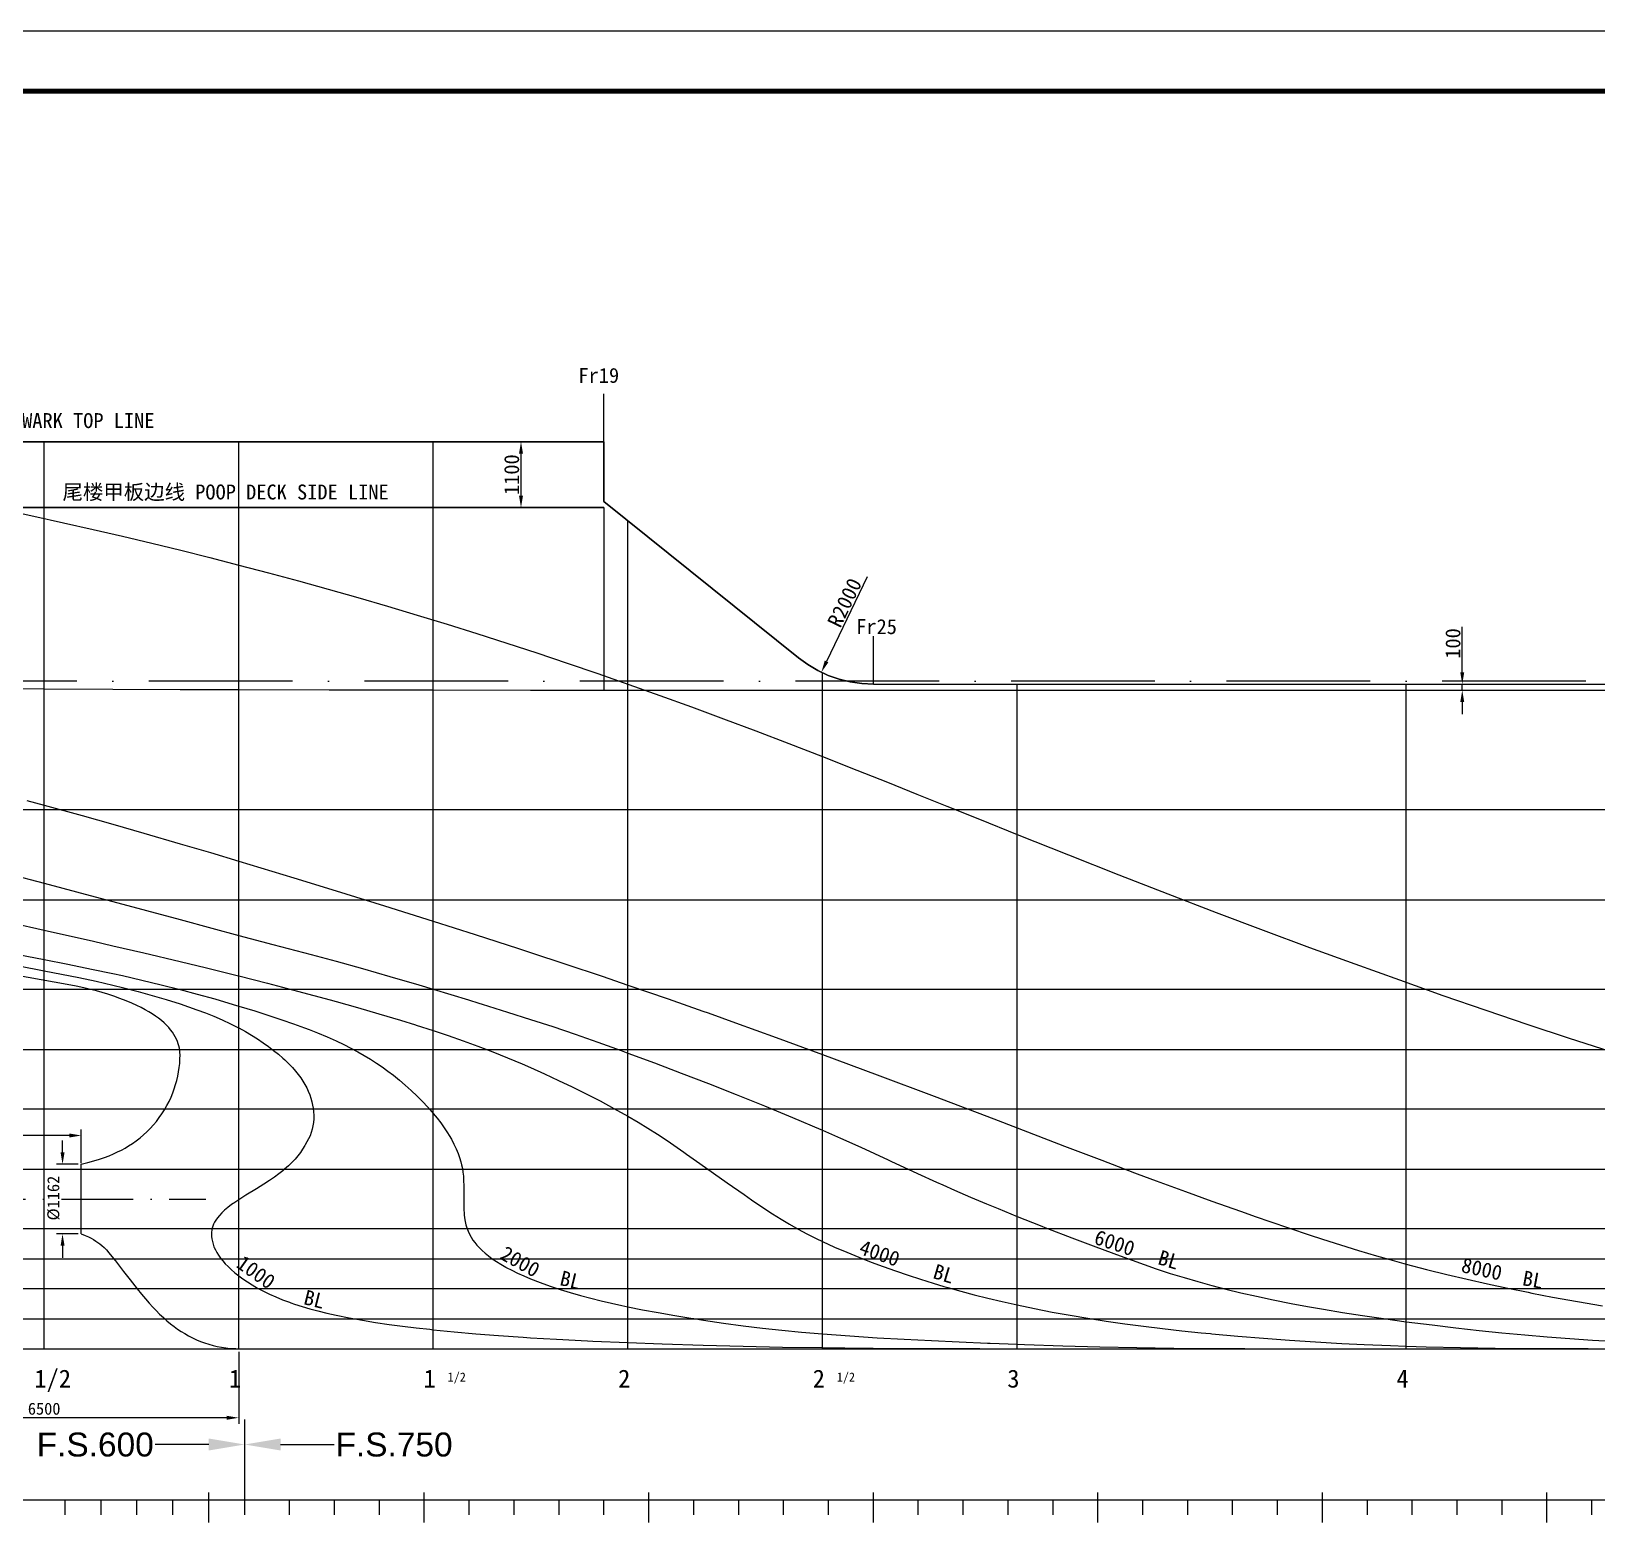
# Model space of a CAD drawing. Header units: millimetres. Extents: x -75152 to 353425, y 12138 to 222005.
# Drawn here: x 242452 to 268597, y 73211 to 98138 of the extents above; entities that cross this region are included whole.
import ezdxf
from ezdxf.enums import TextEntityAlignment as Align

# ---------------------------------------------------------------- set-up
doc = ezdxf.new("R2010")
doc.units = ezdxf.units.MM
doc.linetypes.add('ACAD_ISO10W100', pattern=[18, 12, -3, 0, -3])
for name, color, linetype in [('11', 7, 'Continuous'), ('11TEXTE', 4, 'Continuous'), ('13DIMENSION', 9, 'Continuous'), ('DIMENSION', 221, 'Continuous'), ('WATER LINE', 62, 'Continuous')]:
    doc.layers.add(name, color=color, linetype=linetype)
doc.styles.add('SWISS721LIGHTBT', font='swissl.ttf')
doc.dimstyles.new('ISO-25', dxfattribs={"dimtxt": 250, "dimasz": 200, "dimexe": 50, "dimexo": 30, "dimgap": 30, "dimtad": 1, "dimdec": 3, "dimdsep": 46, "dimtxsty": 'Standard', "dimcen": 2.5, "dimadec": 0, "dimazin": 0, "dimtfac": 1, "dimtdec": 3, "dimtmove": 0, "dimatfit": 3, "dimfxl": 1, "dimarcsym": 0})
doc.dimstyles.get("Standard").update_dxf_attribs({"dimtxt": 200, "dimasz": 200, "dimexe": 100, "dimexo": 50, "dimgap": 50, "dimtad": 1, "dimdec": 0, "dimzin": 0, "dimdsep": 46, "dimtxsty": 'Standard', "dimcen": 1, "dimadec": 0, "dimazin": 0, "dimtfac": 1, "dimtdec": 0, "dimtofl": 0, "dimtmove": 0, "dimatfit": 3, "dimfxl": 1, "dimtolj": 1, "dimtzin": 0, "dimarcsym": 0})

# ---------------------------------------------------------------- blocks, each defined once
blk = doc.blocks.new('FRAMENUMBER')
for p, q in [((6000, -500), (6000, 0)), ((9600, -500), (9600, 0)), ((13350, -500), (13350, 0)), ((17100, -500), (17100, 0)), ((20850, -500), (20850, 0)), ((24600, -500), (24600, 0)), ((28350, -500), (28350, 0)), ((3600, -375), (3600, -125)), ((4200, -375), (4200, -125)), ((4800, -375), (4800, -125)), ((5400, -375), (5400, -125)), ((6600, -375), (6600, -125)), ((7350, -375), (7350, -125)), ((8100, -375), (8100, -125)), ((8850, -375), (8850, -125)), ((10350, -375), (10350, -125)), ((11100, -375), (11100, -125)), ((11850, -375), (11850, -125)), ((12600, -375), (12600, -125)), ((14100, -375), (14100, -125)), ((14850, -375), (14850, -125)), ((15600, -375), (15600, -125)), ((16350, -375), (16350, -125)), ((17850, -375), (17850, -125)), ((18600, -375), (18600, -125)), ((19350, -375), (19350, -125)), ((20100, -375), (20100, -125)), ((21600, -375), (21600, -125)), ((22350, -375), (22350, -125)), ((23100, -375), (23100, -125)), ((23850, -375), (23850, -125)), ((25350, -375), (25350, -125)), ((26100, -375), (26100, -125)), ((26850, -375), (26850, -125)), ((27600, -375), (27600, -125)), ((29100, -375), (29100, -125))]:
    blk.add_line(p, q)
blk = doc.blocks.new('*D3')
at = {"layer": 'DEFPOINTS', "color": 0, "transparency": 16777216}
for p in [(243287, 79214), (242974, 78052), (243287, 78052)]:
    blk.add_point(p, dxfattribs=at)
at = {"layer": 'DIMENSION', "color": 0, "lineweight": -2, "transparency": 16777216}
for p, q in [((242974, 79414), (242974, 79614)), ((243237, 79214), (242874, 79214)), ((243237, 78052), (242874, 78052)), ((242974, 77852), (242974, 77652))]:
    blk.add_line(p, q, dxfattribs=at)
at = {"layer": 'DIMENSION', "color": 0, "transparency": 16777216}
for points in [[(242941, 79414), (243008, 79414), (242974, 79214)], [(242941, 77852), (243008, 77852), (242974, 78052)]]:
    blk.add_solid(points, dxfattribs=at)
at = {"layer": 'DIMENSION', "color": 0, "transparency": 16777216, "insert": (242824, 78649), "char_height": 200, "attachment_point": 5, "rotation": 90}
blk.add_mtext('\\A1;%%c1162', dxfattribs=at)
blk = doc.blocks.new('*D22')
at = {"layer": 'DEFPOINTS', "color": 0, "transparency": 16777216}
for p in [(239417, 79695), (239417, 79183), (243287, 79183)]:
    blk.add_point(p, dxfattribs=at)
at = {"layer": 'DIMENSION', "color": 0, "lineweight": -2, "transparency": 16777216}
for p, q in [((239417, 79233), (239417, 79795)), ((243287, 79233), (243287, 79795)), ((243087, 79695), (239617, 79695))]:
    blk.add_line(p, q, dxfattribs=at)
at = {"layer": 'DIMENSION', "color": 0, "transparency": 16777216}
for points in [[(239617, 79728), (239617, 79661), (239417, 79695)], [(243087, 79728), (243087, 79661), (243287, 79695)]]:
    blk.add_solid(points, dxfattribs=at)
at = {"layer": 'DIMENSION', "color": 0, "transparency": 16777216, "insert": (241352, 79845), "char_height": 200, "attachment_point": 5}
blk.add_mtext('\\A1;3870', dxfattribs=at)
blk = doc.blocks.new('*D23')
at = {"layer": 'DEFPOINTS', "color": 0, "transparency": 16777216}
for p in [(250631, 91283), (250631, 90183), (250631, 90183)]:
    blk.add_point(p, dxfattribs=at)
at = {"layer": 'DIMENSION', "color": 0, "lineweight": -2, "transparency": 16777216}
for p, q in [((250601, 91283), (250581, 91283)), ((250631, 91083), (250631, 90383)), ((250601, 90183), (250581, 90183))]:
    blk.add_line(p, q, dxfattribs=at)
at = {"layer": 'DIMENSION', "color": 0, "transparency": 16777216}
for points in [[(250598, 91083), (250665, 91083), (250631, 91283)], [(250598, 90383), (250665, 90383), (250631, 90183)]]:
    blk.add_solid(points, dxfattribs=at)
at = {"layer": 'DIMENSION', "color": 0, "transparency": 16777216, "insert": (250476, 90733), "char_height": 250, "attachment_point": 5, "rotation": 90}
blk.add_mtext('1100', dxfattribs=at)
blk = doc.blocks.new('*D24')
at = {"layer": 'DEFPOINTS', "color": 0, "transparency": 16777216}
for p in [(266283, 87233), (266283, 87133), (266352, 87133)]:
    blk.add_point(p, dxfattribs=at)
at = {"layer": 'DIMENSION', "color": 0, "lineweight": -2, "transparency": 16777216}
for p, q in [((266352, 87433), (266352, 88193)), ((266313, 87233), (266402, 87233)), ((266313, 87133), (266402, 87133)), ((266352, 87133), (266352, 87233)), ((266352, 86933), (266352, 86733))]:
    blk.add_line(p, q, dxfattribs=at)
at = {"layer": 'DIMENSION', "color": 0, "transparency": 16777216}
for points in [[(266318, 87433), (266385, 87433), (266352, 87233)], [(266318, 86933), (266385, 86933), (266352, 87133)]]:
    blk.add_solid(points, dxfattribs=at)
at = {"layer": 'DIMENSION', "color": 0, "transparency": 16777216, "insert": (266197, 87913), "char_height": 250, "attachment_point": 5, "rotation": 90}
blk.add_mtext('100', dxfattribs=at)
blk = doc.blocks.new('*D26')
at = {"color": 0, "transparency": 16777216}
blk.add_line((256415, 89024), (255735, 87612), dxfattribs=at)
blk.add_solid([(255704, 87627), (255765, 87598), (255648, 87432)], dxfattribs=at)
at = {"layer": 'DEFPOINTS', "color": 0, "transparency": 16777216}
for p in [(256517, 89233), (255648, 87432)]:
    blk.add_point(p, dxfattribs=at)
at = {"color": 0, "transparency": 16777216, "insert": (256037, 88595), "char_height": 250, "attachment_point": 5, "rotation": 64.2482}
blk.add_mtext('R2000', dxfattribs=at)
blk = doc.blocks.new('*D32')
at = {"layer": 'DEFPOINTS', "color": 0, "transparency": 16777216}
for p in [(239417, 76133), (245917, 76133), (239417, 74980)]:
    blk.add_point(p, dxfattribs=at)
at = {"layer": 'DIMENSION', "color": 0, "lineweight": -2, "transparency": 16777216}
for p, q in [((239417, 76083), (239417, 74880)), ((245917, 76083), (245917, 74880)), ((245717, 74980), (239617, 74980))]:
    blk.add_line(p, q, dxfattribs=at)
at = {"layer": 'DIMENSION', "color": 0, "transparency": 16777216}
for points in [[(239617, 75013), (239617, 74947), (239417, 74980)], [(245717, 75013), (245717, 74947), (245917, 74980)]]:
    blk.add_solid(points, dxfattribs=at)
at = {"layer": 'DIMENSION', "color": 0, "transparency": 16777216, "insert": (242667, 75130), "char_height": 200, "attachment_point": 5}
blk.add_mtext('\\A1;6500', dxfattribs=at)

msp = doc.modelspace()

# ---------------------------------------------------------------- linework, layer by layer
for p, q in [((252016.5743, 91283.3861), (252016.5743, 92083.3861)), ((256516.5743, 87233.3846), (256516.5743, 88033.3846)), ((246016.5743, 73607.7953), (246016.5743, 74953.3319))]:
    msp.add_line(p, q)
at = {"color": 233}
msp.add_line((252016.6743, 90183.3812), (252016.6743, 87133.3827), dxfattribs=at)
at = {"color": 3, "linetype": 'ACAD_ISO10W100', "ltscale": 200}
msp.add_line((304416.5743, 87283.3831), (236116.5743, 87283.3831), dxfattribs=at)
at = {"linetype": 'ACAD_ISO10W100', "ltscale": 100}
msp.add_line((241155.0754, 78633.3831), (245366.053, 78633.3831), dxfattribs=at)
at = {"color": 1}
for points in [[(216206.5908, 56138.493), (335106.5908, 56138.493), (335106.5908, 98138.493), (216206.5908, 98138.493)], [(218706.5908, 57138.493), (334106.5908, 57138.493), (334106.5908, 97138.493), (218706.5908, 97138.493)]]:
    msp.add_lwpolyline(points, close=True, dxfattribs=at)
at = {"color": 1, "const_width": 80}
msp.add_lwpolyline([(218706.5908, 97138.493), (334106.5908, 97138.493), (334106.5908, 57138.493), (218706.5908, 57138.493), (218706.5908, 97178.493)], dxfattribs=at)
at = {"color": 52}
for points in [[(304416.5743, 85133.3831), (229135.5245, 85133.3831)], [(229135.5245, 83633.3831), (304416.5743, 83633.3831)], [(304416.5743, 82133.3831), (229135.5245, 82133.3831)], [(229135.5245, 81133.3831), (304416.5743, 81133.3831)], [(304416.5743, 80133.3831), (229135.5245, 80133.3831)], [(229135.5245, 79133.3831), (304416.5743, 79133.3831)], [(304416.5743, 78133.3831), (229135.5245, 78133.3831)], [(229135.5245, 77633.3831), (304416.5743, 77633.3831)], [(304416.5743, 77133.3831), (229135.5245, 77133.3831)], [(229135.5245, 76633.3831), (304416.5743, 76633.3831)]]:
    msp.add_lwpolyline(points, dxfattribs=at)
for points in [[(245866.5743, 76133.3831), (287756.5737, 76133.3831)], [(245866.5743, 76133.3831), (245867.5753, 76133.3831)], [(245867.5753, 76133.3831), (245870.5721, 76133.3831)], [(245870.5721, 76133.3831), (245881.5767, 76133.3831)], [(245881.5767, 76133.3831), (245898.575, 76133.3831)], [(245898.575, 76133.3831), (245918.5763, 76133.3831)], [(245918.5763, 76133.3831), (245942.5753, 76133.3831)], [(245942.5753, 76133.3831), (245967.5753, 76133.3831)], [(245967.5753, 76133.3831), (245992.5753, 76133.3831)], [(245992.5753, 76133.3831), (246016.5743, 76133.3831)], [(246016.5743, 76133.3831), (246535.5745, 76133.3831)], [(246535.5745, 76133.3831), (247054.5748, 76133.3831)], [(247054.5748, 76133.3831), (247572.5741, 76133.3831)], [(247572.5741, 76133.3831), (248090.5733, 76133.3831)], [(248090.5733, 76133.3831), (248456.5767, 76133.3831)], [(248456.5767, 76133.3831), (248822.5741, 76133.3831)], [(248822.5741, 76133.3831), (249188.5714, 76133.3831)], [(249188.5714, 76133.3831), (249553.5738, 76133.3831)], [(249553.5738, 76133.3831), (249918.5763, 76133.3831)], [(249918.5763, 76133.3831), (250283.5787, 76133.3831)], [(250283.5787, 76133.3831), (250648.575, 76133.3831)], [(250648.575, 76133.3831), (251012.5765, 76133.3831)], [(251012.5765, 76133.3831), (251388.5775, 76133.3831)], [(251388.5775, 76133.3831), (251763.5714, 76133.3831)], [(251763.5714, 76133.3831), (252138.5714, 76133.3831)], [(252138.5714, 76133.3831), (252512.5765, 76133.3831)], [(252512.5765, 76133.3831), (252886.5755, 76133.3831)], [(252886.5755, 76133.3831), (253260.5715, 76133.3831)], [(253260.5715, 76133.3831), (253633.5726, 76133.3831)], [(253633.5726, 76133.3831), (254005.5758, 76133.3831)], [(254005.5758, 76133.3831), (254377.5759, 76133.3831)], [(254377.5759, 76133.3831), (254749.573, 76133.3831)], [(254596.5731, 76133.3831), (287756.5737, 76133.3831)], [(254749.573, 76133.3831), (255120.5752, 76133.3831)], [(255120.5752, 76133.3831), (255490.5764, 76133.3831)], [(255490.5764, 76133.3831), (255860.5745, 76133.3831)], [(255860.5745, 76133.3831), (256230.5727, 76133.3831)], [(256230.5727, 76133.3831), (256598.575, 76133.3831)], [(256598.575, 76133.3831), (256966.5743, 76133.3831)], [(256966.5743, 76133.3831), (257352.5728, 76133.3831)], [(257352.5728, 76133.3831), (257736.5725, 76133.3831)], [(257736.5725, 76133.3831), (258120.5752, 76133.3831)], [(258120.5752, 76133.3831), (258503.5769, 76133.3831)], [(258503.5769, 76133.3831), (259268.5732, 76133.3831)], [(258832.5747, 76133.3831), (287756.5737, 76133.3831)], [(259268.5732, 76133.3831), (260030.5758, 76133.3831)], [(260030.5758, 76133.3831), (260792.5753, 76133.3831)], [(260792.5753, 76133.3831), (261552.5728, 76133.3831)], [(261552.5728, 76133.3831), (263069.5742, 76133.3831)], [(262258.5756, 76133.3831), (287756.5737, 76133.3831)], [(263069.5742, 76133.3831), (266195.5752, 76133.3831)], [(265526.5719, 76133.3831), (287756.5737, 76133.3831)], [(266195.5752, 76133.3831), (267758.5726, 76133.3831)], [(267758.5726, 76133.3831), (269322.5741, 76133.3831)]]:
    msp.add_lwpolyline(points)
at = {"layer": '11', "color": 233, "linetype": 'Continuous'}
for points in [[(236116.4743, 91283.3812), (236116.4743, 91283.3812), (252016.5743, 91283.3812), (252016.5743, 91283.3812), (236116.4743, 91283.3812)], [(252016.5743, 91283.3812), (252016.5743, 91283.3812), (252016.5743, 90283.3812), (252016.5743, 90283.3812), (252016.5743, 91283.3812)], [(252016.5743, 90283.3812), (252016.5743, 90283.3812), (255263.5743, 87674.3812), (255263.5743, 87674.3812), (252016.5743, 90283.3812)], [(236116.4743, 90183.3812), (236116.4743, 90183.3812), (252016.6743, 90183.3812), (252016.6743, 90183.3812), (236116.4743, 90183.3812)], [(255263.5743, 87674.3812), (255263.5743, 87674.3812), (255420.8743, 87560.0812), (255420.8743, 87560.0812), (255263.5743, 87674.3812)], [(255420.8743, 87560.0812), (255420.8743, 87560.0812), (255587.5743, 87462.1812), (255587.5743, 87462.1812), (255420.8743, 87560.0812)], [(255587.5743, 87462.1812), (255587.5743, 87462.1812), (255762.3743, 87380.9812), (255762.3743, 87380.9812), (255587.5743, 87462.1812)], [(255762.3743, 87380.9812), (255762.3743, 87380.9812), (255943.8743, 87317.0812), (255943.8743, 87317.0812), (255762.3743, 87380.9812)], [(255762.3743, 87380.9812), (255762.3743, 87380.9812), (255943.8743, 87317.0812), (255943.8743, 87317.0812), (255762.3743, 87380.9812)], [(240074.9523, 87166.3812), (242666.5743, 87155.3812), (243816.5743, 87151.0812), (244936.5743, 87147.1812), (245518.5943, 87145.2812), (245916.5743, 87143.9812), (247424.7843, 87139.9812), (247541.5743, 87139.6812), (249079.7643, 87136.5812), (249166.5743, 87136.3812), (250791.5743, 87134.2812), (252416.5743, 87133.3812), (252704.8743, 87133.3812), (255666.5743, 87133.3812), (255812.5743, 87133.3812), (258916.5743, 87133.3812), (262166.5743, 87133.3812), (271916.5743, 87133.3812), (278416.5743, 87133.3812), (289016.5743, 87133.3812), (304416.5743, 87133.3812)], [(255943.8743, 87317.0812), (255943.8743, 87317.0812), (256130.9743, 87270.8812), (256130.9743, 87270.8812), (255943.8743, 87317.0812)], [(256130.9743, 87270.8812), (256130.9743, 87270.8812), (256322.2743, 87242.8812), (256322.2743, 87242.8812), (256130.9743, 87270.8812)], [(256322.2743, 87242.8812), (256322.2743, 87242.8812), (256516.5743, 87233.3812), (256516.5743, 87233.3812), (256322.2743, 87242.8812)], [(256516.5743, 87233.3812), (256516.5743, 87233.3812), (304416.5743, 87233.3812), (304416.5743, 87233.3812), (304416.5743, 87233.3812)], [(244936.5743, 81043.3831), (244935.4243, 81080.3831), (244931.9243, 81117.3831), (244926.0043, 81154.3831), (244917.5843, 81191.3831), (244906.5943, 81228.4831), (244892.9443, 81265.7831), (244876.5743, 81303.3831), (244856.3443, 81343.5831), (244833.6543, 81383.1831), (244808.2143, 81422.2831), (244779.6843, 81460.8831), (244747.6943, 81499.1831), (244711.8343, 81537.3831), (244671.6943, 81575.5831), (244626.7743, 81614.1831), (244576.5743, 81653.3831), (244526.4343, 81689.7831), (244473.3843, 81725.5831), (244416.7043, 81760.9831), (244355.4943, 81796.1831), (244288.5543, 81831.2831), (244214.3743, 81867.0831), (244131.1243, 81904.0831), (244036.5743, 81943.3831), (243928.9743, 81985.5831), (243828.7043, 82022.0831), (243732.1943, 82054.2831), (243636.5743, 82083.3831), (243541.1843, 82109.9831), (243440.0243, 82135.5831), (243329.2343, 82160.6831), (243202.1343, 82186.5831), (243048.5743, 82215.3831), (242182.0743, 82373.8831)], [(243286.5743, 79214.3831), (243398.3343, 79242.7831), (243499.1943, 79270.7831), (243590.8943, 79298.9831), (243674.9043, 79327.6831), (243752.5143, 79357.2831), (243824.8143, 79387.7831), (243892.6943, 79419.3831), (243956.9043, 79451.9831), (244018.0443, 79485.6831), (244076.5743, 79520.3831), (244142.4343, 79562.6831), (244206.2243, 79607.6831), (244267.8743, 79655.3831), (244327.3243, 79705.5831), (244384.5143, 79758.3831), (244439.3643, 79813.5831), (244491.8243, 79871.2831), (244541.8343, 79931.2831), (244589.3143, 79993.5831), (244634.2043, 80058.0831), (244676.4443, 80124.7831), (244715.9643, 80193.6831), (244752.6943, 80264.4831), (244786.5743, 80337.3831), (244815.2543, 80406.3831), (244840.8543, 80475.8831), (244863.4043, 80545.7831), (244882.8943, 80615.9831), (244899.3543, 80686.4831), (244912.7843, 80757.3831), (244923.2143, 80828.5831), (244930.6443, 80899.9831), (244935.0943, 80971.5831), (244936.5743, 81043.3831)], [(243286.5743, 78052.3831), (243286.5743, 78633.3831), (243286.5743, 79214.3831)], [(243286.5743, 78052.3831), (243350.7843, 78026.7831), (243405.0743, 78002.8831), (243452.0243, 77979.4831), (243493.5443, 77956.1831), (243531.0743, 77932.4831), (243565.5743, 77908.3831), (243597.2343, 77884.3831), (243631.2043, 77856.3831), (243667.4643, 77823.3831), (243706.5243, 77783.8831), (243749.6043, 77735.9831), (243798.8543, 77676.4831), (243857.5743, 77601.3831), (243992.2743, 77425.8831), (244103.4443, 77282.1831), (244219.5743, 77135.3831), (244294.0243, 77043.4831), (244360.5643, 76963.8831), (244422.1343, 76893.3831), (244480.9043, 76829.0831), (244538.3943, 76769.2831), (244595.5743, 76712.3831), (244657.6043, 76653.5831), (244718.2543, 76599.5831), (244777.9943, 76549.8831), (244837.2643, 76503.8831), (244896.4443, 76461.3831), (244955.8743, 76421.7831), (245015.8343, 76384.8831), (245076.5743, 76350.3831), (245143.1443, 76315.6831), (245210.5343, 76284.0831), (245278.6743, 76255.3831), (245347.5143, 76229.7831), (245416.9943, 76207.1831), (245487.0543, 76187.5831), (245557.6443, 76171.0831), (245628.7043, 76157.4831), (245700.1743, 76146.9831), (245772.0143, 76139.3831), (245844.1643, 76134.8831), (245868.4943, 76134.3831)]]:
    msp.add_lwpolyline(points, dxfattribs=at)
at = {"layer": '11', "color": 3, "linetype": 'Continuous'}
for points in [[(241986.7743, 90148.3831), (242493.1543, 90040.0831), (242992.6043, 89930.1831), (243486.5743, 89818.2831), (243976.4043, 89704.2831), (244463.2843, 89587.8831), (244948.3143, 89469.0831), (245432.4643, 89347.5831), (245916.5743, 89223.3831), (246416.2143, 89092.1831), (246914.1343, 88957.9831), (247410.8343, 88820.6831), (247906.7943, 88680.0831), (248402.5443, 88535.8831), (248898.6343, 88388.0831), (249395.6243, 88236.2831), (249894.0743, 88080.3831), (250394.6743, 87920.0831), (250897.9743, 87755.1831), (251404.6743, 87585.4831), (251915.3743, 87410.6831), (252430.8743, 87230.5831), (252951.8743, 87044.8831), (253479.1743, 86853.3831), (254013.4743, 86655.7831), (254555.5743, 86451.6831), (255106.2743, 86240.9831), (255666.5743, 86023.3831), (256237.8743, 85798.6831), (256752.5743, 85594.2831), (257242.7743, 85397.8831), (257742.2743, 85196.4831), (258287.4743, 84976.5831), (258916.5743, 84723.3831), (259774.3743, 84380.8831), (260613.7743, 84049.9831), (261435.4743, 83730.1831), (262239.9743, 83421.5831), (263028.1743, 83123.6831), (263800.6743, 82836.3831), (264558.0743, 82559.4831), (265300.9743, 82292.6831), (266029.9743, 82035.8831), (266745.6743, 81788.7831), (267448.6743, 81551.1831), (268139.3743, 81322.9831), (268818.3743, 81103.7831)], [(242376.7343, 85291.4831), (242666.5743, 85213.4831), (243300.1743, 85039.1831), (243816.5743, 84893.7831), (244334.1143, 84745.2831), (244936.5743, 84568.5831), (245444.9943, 84419.0831), (245916.5743, 84278.4831), (246835.3043, 83998.7831), (247541.5743, 83782.0831), (248350.8943, 83531.4831), (249166.5743, 83275.2831), (249863.9743, 83053.2831), (250587.6743, 82818.7831), (250791.5743, 82751.9831), (251380.5743, 82558.0831), (251987.0743, 82355.0831), (252416.5743, 82208.5831), (253089.8743, 81975.7831), (253669.0743, 81772.2831), (253757.3743, 81740.9831), (254210.9743, 81578.6831), (254895.0743, 81330.5831), (255666.5743, 81047.3831), (256579.4743, 80708.3831), (257530.4743, 80351.8831), (258527.6743, 79973.8831), (258916.5743, 79825.1831), (259709.7743, 79519.1831), (260330.1743, 79281.1831), (260879.9743, 79073.2831), (260923.1743, 79057.0831), (261241.6743, 78938.3831), (261730.2743, 78758.6831), (262166.5743, 78600.4831), (262649.6743, 78428.1831), (262908.2743, 78338.0831), (263136.5743, 78258.2831), (263465.2743, 78147.2831), (263797.1743, 78038.3831), (264017.6743, 77965.9831), (264319.0743, 77868.0831), (264618.0743, 77774.3831), (264918.8743, 77684.7831), (265142.2743, 77620.9831), (265416.5743, 77545.7831), (265754.3743, 77457.4831), (266093.0743, 77373.3831), (266432.4743, 77293.3831), (266772.2743, 77217.3831), (267112.4743, 77144.9831), (267452.7743, 77075.7831), (267515.1743, 77063.4831), (267860.3743, 76996.9831), (268277.9743, 76920.6831), (268696.4743, 76848.4831)], [(242070.5843, 84063.9831), (242666.5743, 83908.2831), (243516.2943, 83684.0831), (243816.5743, 83603.9831), (244936.5743, 83302.6831), (245466.5243, 83158.7831), (245916.5743, 83037.5831), (246488.8043, 82885.7831), (247126.7443, 82716.4831), (247541.5743, 82604.2831), (247985.0143, 82481.8831), (248442.6443, 82351.2831), (248926.1843, 82208.8831), (249166.5743, 82136.9831), (249754.9743, 81959.4831), (249928.5743, 81906.4831), (249980.9743, 81890.3831), (250408.1743, 81757.4831), (250791.5743, 81634.8831), (251160.9743, 81513.2831), (251535.7743, 81385.5831), (251916.5743, 81251.5831), (252301.9743, 81112.3831), (252416.5743, 81070.5831), (252859.9743, 80906.6831), (253307.7743, 80737.3831), (253762.7743, 80561.4831), (254226.0743, 80378.4831), (254695.6743, 80189.1831), (255167.4743, 79994.9831), (255636.7743, 79797.0831), (255666.5743, 79784.2831), (255969.2743, 79650.6831), (256305.9743, 79498.0831), (256760.8743, 79288.6831), (256807.2743, 79267.2831), (257255.6743, 79059.7831), (257570.2743, 78917.2831), (257678.2743, 78868.9831), (257869.3743, 78783.5831), (258138.7743, 78666.4831), (258404.3743, 78554.0831), (258598.7743, 78473.0831), (258916.5743, 78343.7831), (259303.2743, 78190.4831), (259339.5743, 78176.2831), (259425.9743, 78142.6831), (259830.2743, 77987.1831), (260233.3743, 77834.6831), (260636.3743, 77684.7831), (261039.9743, 77538.9831), (261239.8743, 77469.9831), (261475.5743, 77392.2831), (261704.5743, 77320.8831), (261933.0743, 77253.5831), (262166.5743, 77189.0831), (262403.3743, 77127.8831), (262651.1743, 77067.9831), (262913.4743, 77008.7831), (263193.9743, 76949.6831), (263495.7743, 76890.0831), (263769.7743, 76839.2831), (264036.9743, 76792.2831), (264350.5743, 76740.3831), (264683.2743, 76688.6831), (265037.8743, 76636.8831), (265416.5743, 76584.8831), (265848.9743, 76529.5831), (266242.0743, 76482.6831), (266631.4743, 76439.5831), (267015.4743, 76400.1831), (267394.4743, 76364.5831), (267770.3743, 76332.4831), (268146.0743, 76303.6831), (268525.4743, 76277.8831), (268956.8743, 76252.3831)], [(241583.3843, 83367.3831), (242666.5743, 83126.0831), (243489.7643, 82939.4831), (243816.5743, 82864.4831), (244329.5943, 82744.6831), (244936.5743, 82599.7831), (245379.4443, 82493.0831), (245913.2843, 82360.4831), (245916.5743, 82359.6831), (246396.9543, 82236.7831), (246900.9943, 82105.1831), (247443.6943, 81958.8831), (247541.5743, 81931.9831), (247897.8043, 81832.4831), (248257.5343, 81728.4831), (248620.1743, 81619.7831), (248868.5343, 81542.8831), (248878.7143, 81539.6831), (249166.5743, 81447.4831), (249415.5743, 81364.4831), (249664.1743, 81277.7831), (249912.2743, 81187.0831), (250159.5743, 81091.9831), (250405.8743, 80992.5831), (250651.1743, 80889.1831), (250791.5743, 80828.0831), (251025.4743, 80723.6831), (251257.4743, 80616.2831), (251488.3743, 80505.6831), (251718.9743, 80391.1831), (251950.5743, 80272.1831), (252183.8743, 80147.8831), (252416.5743, 80018.6831), (252586.4743, 79919.3831), (252749.7743, 79819.6831), (252909.7743, 79717.5831), (253070.7743, 79610.4831), (253239.0743, 79494.1831), (253347.9743, 79416.9831), (253392.6743, 79385.5831), (253619.2743, 79227.1831), (253845.1743, 79067.4831), (254075.1743, 78904.2831), (254356.2743, 78707.4831), (254482.9743, 78620.2831), (254671.0743, 78493.2831), (254830.6743, 78389.1831), (254976.7743, 78297.7831), (255118.0743, 78213.4831), (255260.2743, 78132.8831), (255407.4743, 78053.6831), (255563.0743, 77974.3831), (255666.5743, 77923.9831), (255868.3743, 77830.8831), (256070.8743, 77743.3831), (256273.9743, 77660.2831), (256477.8743, 77581.1831), (256682.4743, 77505.3831), (256888.0743, 77432.4831), (257094.8743, 77362.2831), (257302.9743, 77294.3831), (257512.7743, 77228.7831), (257692.4743, 77174.7831), (257758.0743, 77155.5831), (257975.2743, 77094.4831), (258197.0743, 77035.4831), (258425.9743, 76977.9831), (258664.7743, 76921.3831), (258916.5743, 76865.1831), (259209.6743, 76803.8831), (259504.2743, 76746.6831), (259800.9743, 76693.0831), (260100.7743, 76642.7831), (260404.7743, 76595.4831), (260713.7743, 76550.9831), (261028.1743, 76509.1831), (261347.0743, 76470.0831), (261669.2743, 76433.7831), (261993.2743, 76399.9831), (262145.7743, 76384.9831), (262166.5743, 76382.9831), (262602.0743, 76343.2831), (263034.5743, 76307.3831), (263466.1743, 76275.2831), (263899.7743, 76246.8831), (264337.8743, 76222.0831), (264715.2743, 76203.4831), (265150.6743, 76184.9831), (265416.5743, 76175.2831), (265746.2743, 76165.4831), (266322.9743, 76152.6831), (266902.2743, 76144.0831), (267485.0743, 76138.5831), (268071.6743, 76135.3831), (268455.1743, 76134.3831)], [(242230.5243, 82719.7831), (242666.5743, 82632.8831), (243060.7243, 82555.0831), (243458.4443, 82475.5831), (243816.5743, 82401.0831), (243975.9243, 82365.6831), (244300.5943, 82291.1831), (244620.6243, 82214.0831), (244936.5743, 82133.9831), (245222.0243, 82057.8831), (245516.4243, 81975.0831), (245822.2843, 81885.6831), (245916.5743, 81857.4831), (246184.1943, 81775.6831), (246420.1543, 81700.4831), (246633.8743, 81629.0831), (246830.4543, 81560.1831), (247012.9243, 81492.9831), (247091.3543, 81462.9831), (247231.0243, 81407.5831), (247391.2143, 81340.5831), (247541.5743, 81273.6831), (247670.0243, 81213.0831), (247790.3243, 81152.8831), (247903.9643, 81092.3831), (248012.0543, 81031.3831), (248115.5943, 80969.1831), (248215.5743, 80905.4831), (248312.6943, 80839.6831), (248407.8543, 80771.3831), (248501.7543, 80699.9831), (248600.3743, 80620.5831), (248698.7643, 80536.5831), (248797.3043, 80447.6831), (248895.5343, 80354.1831), (248991.2643, 80257.7831), (249071.2643, 80172.6831), (249114.2843, 80124.6831), (249166.5743, 80063.8831), (249229.7343, 79985.8831), (249290.7443, 79905.7831), (249349.2743, 79823.5831), (249404.8443, 79739.0831), (249432.6743, 79693.7831), (249468.0743, 79631.5831), (249511.1743, 79549.2831), (249547.9743, 79470.8831), (249578.9743, 79396.1831), (249604.5743, 79324.6831), (249625.3743, 79255.5831), (249638.3743, 79205.2831), (249651.5743, 79143.0831), (249661.3743, 79081.5831), (249668.1743, 79017.2831), (249672.4743, 78945.1831), (249674.3743, 78855.6831), (249674.2743, 78725.4831), (249674.9743, 78593.9831), (249678.2743, 78478.6831), (249684.5743, 78370.8831), (249689.4743, 78320.7831), (249698.7743, 78260.6831), (249711.3743, 78203.9831), (249727.1743, 78149.8831), (249746.5743, 78097.7831), (249769.5743, 78047.1831), (249796.3743, 77997.5831), (249827.5743, 77948.6831), (249859.4743, 77904.8831), (249895.4743, 77861.2831), (249935.7743, 77817.4831), (249980.9743, 77773.3831), (250031.5743, 77728.7831), (250087.8743, 77683.4831), (250150.5743, 77637.4831), (250219.8743, 77590.6831), (250296.1743, 77543.2831), (250379.3743, 77495.3831), (250385.1743, 77492.1831), (250475.5743, 77444.5831), (250573.2743, 77396.8831), (250678.5743, 77349.1831), (250791.5743, 77301.5831), (250952.8743, 77238.7831), (251117.0743, 77180.1831), (251283.7743, 77125.2831), (251452.6743, 77073.6831), (251623.2743, 77024.9831), (251795.3743, 76979.0831), (251968.5743, 76935.5831), (252142.5743, 76894.5831), (252317.0743, 76855.7831), (252416.5743, 76834.5831), (252660.0743, 76785.0831), (252919.8743, 76736.1831), (253198.7743, 76687.2831), (253501.1743, 76638.0831), (253516.6743, 76635.6831), (253677.9743, 76610.7831), (254015.2743, 76561.7831), (254341.4743, 76518.1831), (254662.1743, 76478.9831), (254985.0743, 76443.4831), (255317.3743, 76410.7831), (255666.5743, 76380.3831), (256124.3743, 76346.0831), (256578.3743, 76316.8831), (257031.2743, 76291.2831), (257486.2743, 76268.3831), (257947.8743, 76247.1831), (258420.7743, 76227.3831), (258466.8743, 76225.5831), (258916.5743, 76208.9831), (259039.0743, 76204.7831), (259678.1743, 76183.5831), (260300.2743, 76165.5831), (260916.8743, 76151.6831), (261537.0743, 76142.0831), (262166.5743, 76136.4831), (262551.1743, 76134.6831), (262719.0743, 76134.3831)], [(241842.9943, 82605.6831), (242666.5743, 82447.0831), (242955.3443, 82390.3831), (243244.5743, 82331.7831), (243534.7143, 82269.9831), (243816.5743, 82205.8831), (244000.1143, 82159.9831), (244238.1443, 82098.0831), (244473.4543, 82033.3831), (244706.1843, 81965.5831), (244936.5743, 81894.1831), (245078.1543, 81846.1831), (245219.4843, 81795.6831), (245360.4243, 81742.4831), (245500.7443, 81686.0831), (245640.1543, 81626.0831), (245778.2843, 81562.0831), (245914.6943, 81493.7831), (245916.5743, 81492.7831), (246027.3943, 81431.0831), (246132.1143, 81369.1831), (246231.2443, 81306.8831), (246325.1843, 81244.1831), (246414.1943, 81180.8831), (246498.5643, 81117.0831), (246578.5343, 81052.4831), (246654.2943, 80987.2831), (246688.0443, 80956.8831), (246702.1943, 80943.6831), (246761.6243, 80885.9831), (246816.0943, 80828.7831), (246865.8743, 80771.7831), (246911.2143, 80715.1831), (246952.3443, 80658.7831), (246989.4843, 80602.3831), (247022.8143, 80546.0831), (247052.5043, 80489.6831), (247078.7443, 80432.8831), (247101.6443, 80375.7831), (247121.3443, 80317.8831), (247137.9343, 80259.1831), (247151.4943, 80199.2831), (247159.6643, 80150.1831), (247166.6043, 80090.9831), (247170.0643, 80031.7831), (247169.6943, 79972.6831), (247165.2843, 79914.1831), (247156.7543, 79856.3831), (247144.1243, 79799.5831), (247127.5343, 79744.1831), (247107.1843, 79690.2831), (247083.3343, 79637.9831), (247056.2243, 79587.4831), (247026.1343, 79538.7831), (247019.5843, 79527.0831), (246983.3843, 79466.3831), (246945.7543, 79410.4831), (246904.6243, 79356.3831), (246858.2843, 79301.8831), (246805.7243, 79246.0831), (246746.8243, 79188.9831), (246682.0743, 79131.2831), (246653.0343, 79106.6831), (246587.4643, 79054.1831), (246514.9643, 79000.3831), (246432.4243, 78943.2831), (246334.1243, 78879.2831), (246216.2443, 78806.1831), (246035.6443, 78695.8831), (245916.5743, 78620.7831), (245835.5943, 78566.6831), (245821.4343, 78556.8831), (245798.7043, 78540.6831), (245733.0343, 78491.1831), (245678.3743, 78445.5831), (245632.3243, 78402.3831), (245593.3843, 78360.8831), (245560.5743, 78320.3831), (245534.5743, 78282.6831), (245513.9043, 78247.1831), (245497.4643, 78212.9831), (245484.5243, 78179.4831), (245474.6243, 78146.2831), (245467.4943, 78112.8831), (245463.0543, 78078.6831), (245461.3443, 78043.1831), (245462.5843, 78005.8831), (245467.1943, 77966.0831), (245475.8543, 77922.8831), (245487.7843, 77880.7831), (245503.5843, 77837.2831), (245508.1243, 77825.9831), (245527.7743, 77782.6831), (245551.4443, 77738.5831), (245579.3443, 77693.5831), (245611.7443, 77647.6831), (245648.8943, 77600.8831), (245691.1043, 77553.0831), (245738.7043, 77504.1831), (245792.0443, 77454.1831), (245851.0943, 77403.3831), (245916.5743, 77351.3831), (245986.3643, 77300.3831), (246061.2543, 77249.7831), (246140.9643, 77199.8831), (246231.7143, 77147.4831), (246327.8343, 77096.2831), (246429.1743, 77046.6831), (246535.7443, 76998.7831), (246647.8443, 76952.6831), (246765.9943, 76908.2831), (246789.6343, 76899.8831), (246850.3543, 76878.8831), (246973.9243, 76838.9831), (247103.5043, 76800.5831), (247240.2243, 76763.4831), (247385.6043, 76727.3831), (247541.5743, 76692.1831), (247761.5943, 76647.5831), (247982.1643, 76607.7831), (248203.6843, 76571.9831), (248426.5443, 76539.5831), (248651.1043, 76509.9831), (248877.6143, 76482.6831), (249106.1543, 76457.1831), (249166.5743, 76450.7831), (249516.5743, 76416.1831), (249874.9743, 76384.3831), (250256.5743, 76354.3831), (250667.4743, 76325.7831), (250791.5743, 76317.8831), (251225.6743, 76292.6831), (251740.3743, 76266.4831), (251833.1743, 76262.0831), (252416.5743, 76236.7831), (252987.5743, 76215.1831), (253674.1743, 76192.8831), (254339.8743, 76175.1831), (255000.4743, 76161.5831), (255666.5743, 76151.3831), (256039.8743, 76146.9831), (256985.8743, 76139.3831), (257901.2743, 76135.0831), (258293.8743, 76134.3831)]]:
    msp.add_lwpolyline(points, dxfattribs=at)
at = {"layer": '11', "color": 7, "linetype": 'Continuous'}
msp.add_lwpolyline([(243286.5743, 78052.3831), (243286.5743, 79214.3831)], dxfattribs=at)
at = {"layer": '13DIMENSION'}
for p, q in [((245415.2916, 74533.2353), (244519.9142, 74533.2353)), ((246615.2916, 74533.2353), (247510.6691, 74533.2353))]:
    msp.add_line(p, q, dxfattribs=at)
for points in [[(245415.2916, 74633.2353), (245415.2916, 74433.2353), (246015.2916, 74533.2353)], [(246615.2916, 74633.2353), (246615.2916, 74433.2353), (246015.2916, 74533.2353)]]:
    msp.add_solid(points, dxfattribs=at)
at = {"layer": 'WATER LINE'}
msp.add_line((235816.5743, 73607.7953), (305266.5743, 73607.7953), dxfattribs=at)
for points in [[(242666.5743, 76133.3831), (242666.5743, 91283.3846)], [(245916.5743, 76133.3831), (245916.5743, 91283.3846)], [(249166.5743, 76133.3831), (249166.5743, 91283.3846)], [(252416.5743, 76133.3831), (252416.5743, 89961.9985)], [(255666.5743, 76133.3831), (255666.5743, 87422.9994)], [(258916.5743, 76133.3831), (258916.5743, 87233.3846)], [(265416.5743, 76133.3831), (265416.5743, 87233.3846)], [(236080.5758, 76133.3831), (304416.5743, 76133.3831)]]:
    msp.add_lwpolyline(points, dxfattribs=at)

# ---------------------------------------------------------------- block references
msp.add_blockref('FRAMENUMBER', (239416.5743, 73732.7953), dxfattribs=at)

# ---------------------------------------------------------------- texts
for s, p in [('Fr19', (251590.4404, 92266.3964)), ('Fr25', (256229.3155, 88069.9746))]:
    msp.add_text(s, height=250).set_placement(p)
at = {"layer": '11TEXTE'}
for s, rotation, p in [('4000', 340.84799434, (256259.0024, 77723.4541)), ('6000', 341.54269172, (260183.9568, 77891.0194)), ('1000', 324.61140433, (245857.0889, 77507.0726)), ('2000', 330.98477211, (250259.9441, 77645.0407)), ('BL', 343.19168601, (261251.5269, 77549.4377)), ('BL', 346.43407058, (251264.2691, 77199.7073)), ('BL', 343.34512344, (257494.9587, 77315.3324)), ('8000', 347.61365692, (266320.3742, 77416.6707)), ('BL', 349.56187602, (267343.946, 77195.9836)), ('BL', 346.09215051, (246985.876, 76879.3016))]:
    msp.add_text(s, height=250, rotation=rotation, dxfattribs=at).set_placement(p)
at = {"layer": '11TEXTE', "style": 'SWISS721LIGHTBT'}
for s, p in [('F.S.600', (243519.9142, 74533.2353)), ('F.S.750', (248510.6691, 74533.2353))]:
    msp.add_text(s, height=400, dxfattribs=at).set_placement(p, align=Align.MIDDLE)
at = {"layer": '11TEXTE', "char_height": 250, "attachment_point": 7}
for s, insert, width in [('{\\f宋体|b0|i0|c134|p2;舷墙顶线} BULWARK TOP LINE', (240254.4281, 91482.9103), 5619.405347), ('{\\f宋体|b0|i0|c134|p2;尾楼甲板边线 POOP DECK SIDE LINE}', (242973.3889, 90290.5666), 7530.551)]:
    msp.add_mtext(s, dxfattribs=dict(at, insert=insert, width=width))
at = {"layer": 'WATER LINE'}
for s, height, p in [('1/2', 300, (242503.2811, 75484.0415)), ('1', 300, (245753.2811, 75484.0415)), ('1', 300, (249003.2811, 75484.0415)), ('1/2', 150, (249404.3204, 75585.5617)), ('2', 300, (252253.2811, 75484.0415)), ('2', 300, (255503.2811, 75484.0415)), ('1/2', 150, (255904.3204, 75585.5617)), ('3', 300, (258753.2811, 75484.0415)), ('4 ', 300, (265253.2811, 75484.0415))]:
    msp.add_text(s, height=height, dxfattribs=at).set_placement(p)

# ---------------------------------------------------------------- dimensions: what is measured, and where the dimension line sits
dim = msp.add_radius_dim(center=(256516.5743, 89233.3861), mpoint=(255647.6277, 87432.0167), dimstyle='ISO-25', override={"dimtmove": 1})
dim.commit()
dim.dimension.update_dxf_attribs({"geometry": '*D26', "text_midpoint": (256176.1709, 88527.7129), "dimtype": 164})
at = {"layer": 'DIMENSION'}
dim = msp.add_linear_dim(base=(250631.2227, 90183.3816), p1=(250631.2227, 91283.3846), p2=(250631.2227, 90183.3816), angle=90, text='1100', dimstyle='ISO-25', dxfattribs=at)
dim.commit()
dim.dimension.update_dxf_attribs({"geometry": '*D23', "text_midpoint": (250476.2227, 90733.3831)})
dim = msp.add_linear_dim(base=(266351.6689, 87133.3846), p1=(266283.3348, 87233.3846), p2=(266283.3348, 87133.3846), angle=90, dimstyle='ISO-25', dxfattribs=at)
dim.commit()
dim.dimension.update_dxf_attribs({"geometry": '*D24', "text_midpoint": (266351.6689, 87913.3846), "dimtype": 160})
for base, p1, p2, picture, middle in [((239416.5743, 79694.6245), (243286.5743, 79183.3831), (239416.5743, 79183.3831), '*D22', (241351.5743, 79844.6245)), ((239416.5743, 74980.1148), (245916.5743, 76133.4459), (239416.5743, 76133.3831), '*D32', (242666.5743, 75130.1148))]:
    dim = msp.add_linear_dim(base=base, p1=p1, p2=p2, dimstyle='STANDARD', dxfattribs=at)
    dim.commit()
    dim.dimension.update_dxf_attribs({"geometry": picture, "text_midpoint": middle})
dim = msp.add_linear_dim(base=(242974.3573, 78052.3831), p1=(243286.5743, 79214.3831), p2=(243286.5743, 78052.3831), angle=90, text='%%c<>', dimstyle='STANDARD', dxfattribs=at)
dim.commit()
dim.dimension.update_dxf_attribs({"geometry": '*D3', "text_midpoint": (242974.3573, 78649.4595), "dimtype": 160})

doc.saveas('drawing.dxf')
